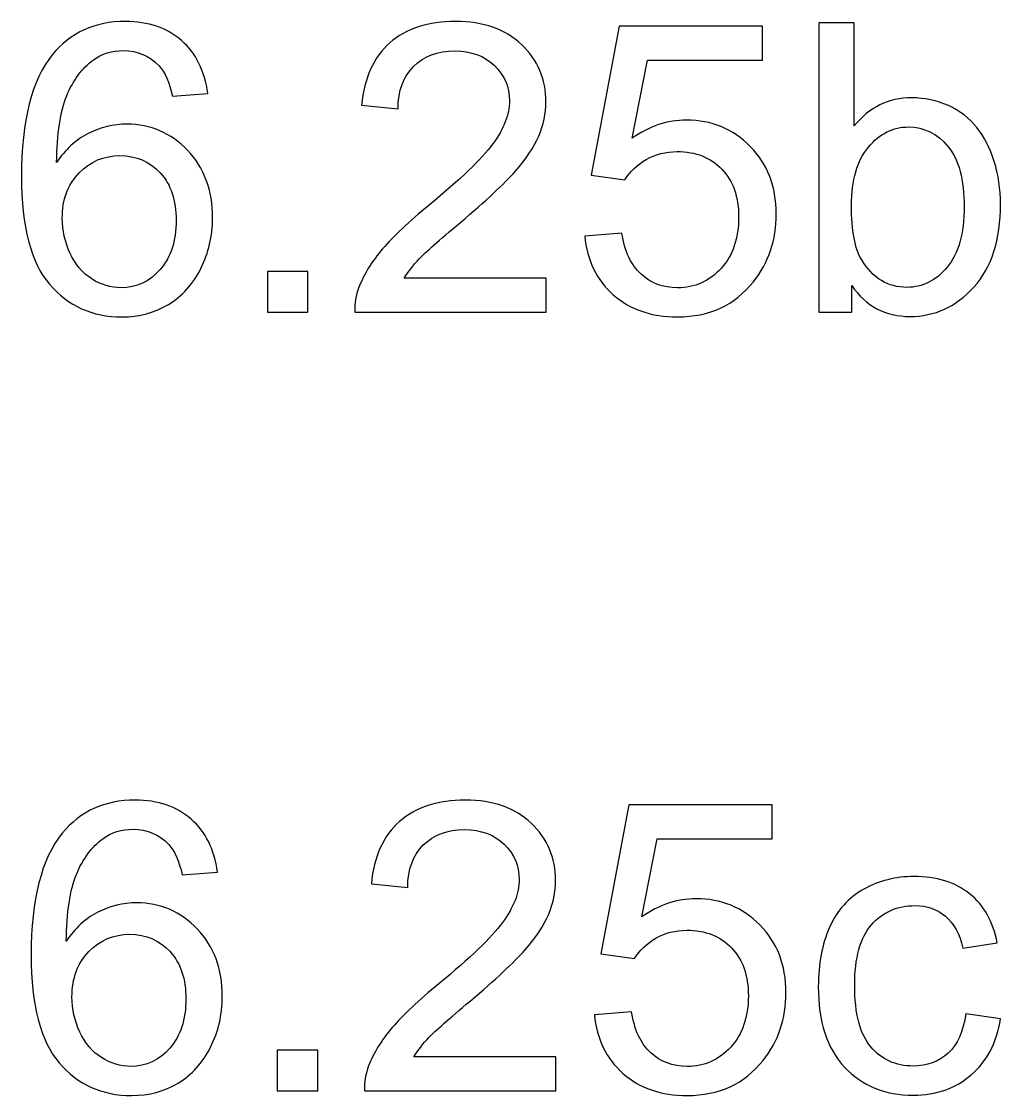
# Model space of a CAD drawing. Header units: millimetres. Extents: x -489 to 489, y -241 to 468.
# Drawn here: x -344.92 to -314.14, y -187.69 to -153.93 of the extents above; entities that cross this region are included whole.
import ezdxf

# ---------------------------------------------------------------- set-up
doc = ezdxf.new("R2010")
doc.units = ezdxf.units.MM
doc.header["$MEASUREMENT"] = 0
doc.layers.add('Layer 1', color=7, linetype='Continuous')

msp = doc.modelspace()

# ---------------------------------------------------------------- linework, layer by layer
at = {"layer": 'Layer 1', "color": 250}
for points, knots in [([(-339.0631, -156.1949), (-339.0631, -156.1949), (-340.168, -156.2838), (-340.168, -156.2838), (-340.168, -156.2838), (-340.2675, -155.8456), (-340.4093, -155.526), (-340.5934, -155.3271), (-340.5934, -155.3271), (-340.8961, -155.0074), (-341.2708, -154.8487), (-341.7153, -154.8487), (-341.7153, -154.8487), (-342.073, -154.8487), (-342.3905, -154.9482), (-342.6635, -155.1471), (-342.6635, -155.1471), (-343.0149, -155.4033), (-343.2901, -155.7758), (-343.4954, -156.2669), (-343.4954, -156.2669), (-343.6986, -156.76), (-343.8044, -157.4607), (-343.8129, -158.3687), (-343.8129, -158.3687), (-343.5441, -157.9602), (-343.2139, -157.6554), (-342.8244, -157.4585), (-342.8244, -157.4585), (-342.4349, -157.2596), (-342.0285, -157.1601), (-341.601, -157.1601), (-341.601, -157.1601), (-340.8559, -157.1601), (-340.2209, -157.4353), (-339.696, -157.9835), (-339.696, -157.9835), (-339.1732, -158.5317), (-338.9107, -159.2387), (-338.9107, -160.1086), (-338.9107, -160.1086), (-338.9107, -160.6801), (-339.0335, -161.2093), (-339.279, -161.7003), (-339.279, -161.7003), (-339.5266, -162.1914), (-339.8632, -162.5661), (-340.295, -162.8264), (-340.295, -162.8264), (-340.7247, -163.0868), (-341.2136, -163.218), (-341.7597, -163.218), (-341.7597, -163.218), (-342.6889, -163.218), (-343.4488, -162.8751), (-344.0373, -162.1914), (-344.0373, -162.1914), (-344.6236, -161.5077), (-344.9178, -160.3795), (-344.9178, -158.809), (-344.9178, -158.809), (-344.9178, -157.0521), (-344.5918, -155.7737), (-343.942, -154.9757), (-343.942, -154.9757), (-343.3747, -154.2814), (-342.6106, -153.9343), (-341.6475, -153.9343), (-341.6475, -153.9343), (-340.9321, -153.9343), (-340.3437, -154.1354), (-339.8865, -154.5354), (-339.8865, -154.5354), (-339.4293, -154.9355), (-339.1541, -155.4879), (-339.0631, -156.1949)], [0, 0, 0, 0, 0.05, 0.05, 0.05, 0.05, 0.1, 0.1, 0.1, 0.1, 0.15, 0.15, 0.15, 0.15, 0.2, 0.2, 0.2, 0.2, 0.25, 0.25, 0.25, 0.25, 0.3, 0.3, 0.3, 0.3, 0.35, 0.35, 0.35, 0.35, 0.4, 0.4, 0.4, 0.4, 0.45, 0.45, 0.45, 0.45, 0.5, 0.5, 0.5, 0.5, 0.55, 0.55, 0.55, 0.55, 0.6, 0.6, 0.6, 0.6, 0.65, 0.65, 0.65, 0.65, 0.7, 0.7, 0.7, 0.7, 0.75, 0.75, 0.75, 0.75, 0.8, 0.8, 0.8, 0.8, 0.85, 0.85, 0.85, 0.85, 0.9, 0.9, 0.9, 0.9, 1, 1, 1, 1]), ([(-328.4205, -161.9988), (-328.4205, -161.9988), (-328.4205, -163.0656), (-328.4205, -163.0656), (-328.4205, -163.0656), (-328.4205, -163.0656), (-334.4403, -163.0656), (-334.4403, -163.0656), (-334.4403, -163.0656), (-334.4488, -162.7968), (-334.4043, -162.5385), (-334.3091, -162.2888), (-334.3091, -162.2888), (-334.1545, -161.8803), (-333.9069, -161.476), (-333.5661, -161.0802), (-333.5661, -161.0802), (-333.2253, -160.6843), (-332.7385, -160.2271), (-332.1056, -159.7086), (-332.1056, -159.7086), (-331.1214, -158.8979), (-330.4525, -158.2565), (-330.1032, -157.7824), (-330.1032, -157.7824), (-329.7519, -157.3083), (-329.5762, -156.8595), (-329.5762, -156.4362), (-329.5762, -156.4362), (-329.5762, -155.9938), (-329.7349, -155.6213), (-330.0524, -155.3165), (-330.0524, -155.3165), (-330.3699, -155.0138), (-330.7848, -154.8614), (-331.2949, -154.8614), (-331.2949, -154.8614), (-331.8347, -154.8614), (-332.2665, -155.0223), (-332.5903, -155.344), (-332.5903, -155.344), (-332.9142, -155.6636), (-333.0772, -156.1081), (-333.0814, -156.6775), (-333.0814, -156.6775), (-333.0814, -156.6775), (-334.2244, -156.5632), (-334.2244, -156.5632), (-334.2244, -156.5632), (-334.1461, -155.7081), (-333.8497, -155.0561), (-333.3375, -154.6074), (-333.3375, -154.6074), (-332.8232, -154.1587), (-332.1352, -153.9343), (-331.2695, -153.9343), (-331.2695, -153.9343), (-330.3975, -153.9343), (-329.7053, -154.1756), (-329.1973, -154.6603), (-329.1973, -154.6603), (-328.6872, -155.145), (-328.4332, -155.7462), (-328.4332, -156.4616), (-328.4332, -156.4616), (-328.4332, -156.8257), (-328.5073, -157.1834), (-328.6576, -157.5347), (-328.6576, -157.5347), (-328.8057, -157.8882), (-329.0534, -158.2586), (-329.3984, -158.6481), (-329.3984, -158.6481), (-329.7455, -159.0355), (-330.3191, -159.571), (-331.1192, -160.2483), (-331.1192, -160.2483), (-331.7902, -160.8113), (-332.222, -161.1923), (-332.4125, -161.3934), (-332.4125, -161.3934), (-332.603, -161.5945), (-332.7597, -161.7956), (-332.8845, -161.9988), (-332.8845, -161.9988), (-332.8845, -161.9988), (-328.4205, -161.9988), (-328.4205, -161.9988)], [0, 0, 0, 0, 0.0434783, 0.0434783, 0.0434783, 0.0434783, 0.0869565, 0.0869565, 0.0869565, 0.0869565, 0.1304348, 0.1304348, 0.1304348, 0.1304348, 0.173913, 0.173913, 0.173913, 0.173913, 0.2173913, 0.2173913, 0.2173913, 0.2173913, 0.2608696, 0.2608696, 0.2608696, 0.2608696, 0.3043478, 0.3043478, 0.3043478, 0.3043478, 0.3478261, 0.3478261, 0.3478261, 0.3478261, 0.3913043, 0.3913043, 0.3913043, 0.3913043, 0.4347826, 0.4347826, 0.4347826, 0.4347826, 0.4782609, 0.4782609, 0.4782609, 0.4782609, 0.5217391, 0.5217391, 0.5217391, 0.5217391, 0.5652174, 0.5652174, 0.5652174, 0.5652174, 0.6086957, 0.6086957, 0.6086957, 0.6086957, 0.6521739, 0.6521739, 0.6521739, 0.6521739, 0.6956522, 0.6956522, 0.6956522, 0.6956522, 0.7391304, 0.7391304, 0.7391304, 0.7391304, 0.7826087, 0.7826087, 0.7826087, 0.7826087, 0.826087, 0.826087, 0.826087, 0.826087, 0.8695652, 0.8695652, 0.8695652, 0.8695652, 0.9130435, 0.9130435, 0.9130435, 0.9130435, 1, 1, 1, 1]), ([(-327.2119, -160.678), (-327.2119, -160.678), (-326.0435, -160.5891), (-326.0435, -160.5891), (-326.0435, -160.5891), (-325.9567, -161.1585), (-325.7556, -161.586), (-325.4424, -161.8739), (-325.4424, -161.8739), (-325.1291, -162.1597), (-324.746, -162.3036), (-324.2951, -162.3036), (-324.2951, -162.3036), (-323.7511, -162.3036), (-323.2961, -162.1004), (-322.9256, -161.6961), (-322.9256, -161.6961), (-322.5573, -161.2897), (-322.3732, -160.7521), (-322.3732, -160.0832), (-322.3732, -160.0832), (-322.3732, -159.4461), (-322.5489, -158.9444), (-322.9024, -158.5761), (-322.9024, -158.5761), (-323.2558, -158.2078), (-323.7236, -158.0237), (-324.3057, -158.0237), (-324.3057, -158.0237), (-324.6677, -158.0237), (-324.9915, -158.1062), (-325.2794, -158.2713), (-325.2794, -158.2713), (-325.5651, -158.4364), (-325.7895, -158.6502), (-325.9546, -158.9127), (-325.9546, -158.9127), (-325.9546, -158.9127), (-327.0087, -158.7603), (-327.0087, -158.7603), (-327.0087, -158.7603), (-327.0087, -158.7603), (-326.1324, -154.0867), (-326.1324, -154.0867), (-326.1324, -154.0867), (-326.1324, -154.0867), (-321.6239, -154.0867), (-321.6239, -154.0867), (-321.6239, -154.0867), (-321.6239, -154.0867), (-321.6239, -155.1535), (-321.6239, -155.1535), (-321.6239, -155.1535), (-321.6239, -155.1535), (-325.2413, -155.1535), (-325.2413, -155.1535), (-325.2413, -155.1535), (-325.2413, -155.1535), (-325.726, -157.6067), (-325.726, -157.6067), (-325.726, -157.6067), (-325.182, -157.2236), (-324.6105, -157.0331), (-324.0136, -157.0331), (-324.0136, -157.0331), (-323.222, -157.0331), (-322.5531, -157.3083), (-322.0091, -157.8586), (-322.0091, -157.8586), (-321.4651, -158.4089), (-321.1921, -159.1159), (-321.1921, -159.9795), (-321.1921, -159.9795), (-321.1921, -160.8029), (-321.4313, -161.5141), (-321.9096, -162.1131), (-321.9096, -162.1131), (-322.4917, -162.8497), (-323.2876, -163.218), (-324.2951, -163.218), (-324.2951, -163.218), (-325.1206, -163.218), (-325.7937, -162.9852), (-326.3165, -162.5216), (-326.3165, -162.5216), (-326.8394, -162.0581), (-327.1378, -161.4442), (-327.2119, -160.678)], [0, 0, 0, 0, 0.0434783, 0.0434783, 0.0434783, 0.0434783, 0.0869565, 0.0869565, 0.0869565, 0.0869565, 0.1304348, 0.1304348, 0.1304348, 0.1304348, 0.173913, 0.173913, 0.173913, 0.173913, 0.2173913, 0.2173913, 0.2173913, 0.2173913, 0.2608696, 0.2608696, 0.2608696, 0.2608696, 0.3043478, 0.3043478, 0.3043478, 0.3043478, 0.3478261, 0.3478261, 0.3478261, 0.3478261, 0.3913043, 0.3913043, 0.3913043, 0.3913043, 0.4347826, 0.4347826, 0.4347826, 0.4347826, 0.4782609, 0.4782609, 0.4782609, 0.4782609, 0.5217391, 0.5217391, 0.5217391, 0.5217391, 0.5652174, 0.5652174, 0.5652174, 0.5652174, 0.6086957, 0.6086957, 0.6086957, 0.6086957, 0.6521739, 0.6521739, 0.6521739, 0.6521739, 0.6956522, 0.6956522, 0.6956522, 0.6956522, 0.7391304, 0.7391304, 0.7391304, 0.7391304, 0.7826087, 0.7826087, 0.7826087, 0.7826087, 0.826087, 0.826087, 0.826087, 0.826087, 0.8695652, 0.8695652, 0.8695652, 0.8695652, 0.9130435, 0.9130435, 0.9130435, 0.9130435, 1, 1, 1, 1]), ([(-318.8151, -163.0656), (-318.8151, -163.0656), (-319.8565, -163.0656), (-319.8565, -163.0656), (-319.8565, -163.0656), (-319.8565, -163.0656), (-319.8565, -153.9724), (-319.8565, -153.9724), (-319.8565, -153.9724), (-319.8565, -153.9724), (-318.7389, -153.9724), (-318.7389, -153.9724), (-318.7389, -153.9724), (-318.7389, -153.9724), (-318.7389, -157.2172), (-318.7389, -157.2172), (-318.7389, -157.2172), (-318.2669, -156.6288), (-317.6657, -156.3346), (-316.9334, -156.3346), (-316.9334, -156.3346), (-316.5291, -156.3346), (-316.1439, -156.415), (-315.7819, -156.578), (-315.7819, -156.578), (-315.42, -156.741), (-315.1236, -156.9717), (-314.8887, -157.2659), (-314.8887, -157.2659), (-314.6558, -157.5623), (-314.4717, -157.9179), (-314.3405, -158.3348), (-314.3405, -158.3348), (-314.2071, -158.7497), (-314.1415, -159.1963), (-314.1415, -159.6705), (-314.1415, -159.6705), (-314.1415, -160.7965), (-314.4209, -161.6686), (-314.9776, -162.2824), (-314.9776, -162.2824), (-315.5364, -162.8984), (-316.2052, -163.2053), (-316.9863, -163.2053), (-316.9863, -163.2053), (-317.7631, -163.2053), (-318.3727, -162.8814), (-318.8151, -162.2359), (-318.8151, -162.2359), (-318.8151, -162.2359), (-318.8151, -163.0656), (-318.8151, -163.0656)], [0, 0, 0, 0, 0.0714286, 0.0714286, 0.0714286, 0.0714286, 0.1428571, 0.1428571, 0.1428571, 0.1428571, 0.2142857, 0.2142857, 0.2142857, 0.2142857, 0.2857143, 0.2857143, 0.2857143, 0.2857143, 0.3571429, 0.3571429, 0.3571429, 0.3571429, 0.4285714, 0.4285714, 0.4285714, 0.4285714, 0.5, 0.5, 0.5, 0.5, 0.5714286, 0.5714286, 0.5714286, 0.5714286, 0.6428571, 0.6428571, 0.6428571, 0.6428571, 0.7142857, 0.7142857, 0.7142857, 0.7142857, 0.7857143, 0.7857143, 0.7857143, 0.7857143, 0.8571429, 0.8571429, 0.8571429, 0.8571429, 1, 1, 1, 1]), ([(-318.8278, -159.7213), (-318.8278, -160.5087), (-318.7198, -161.078), (-318.5061, -161.4294), (-318.5061, -161.4294), (-318.1547, -162.003), (-317.6806, -162.2909), (-317.0815, -162.2909), (-317.0815, -162.2909), (-316.5926, -162.2909), (-316.1714, -162.0792), (-315.8179, -161.6559), (-315.8179, -161.6559), (-315.4623, -161.2326), (-315.2845, -160.6018), (-315.2845, -159.7636), (-315.2845, -159.7636), (-315.2845, -158.9042), (-315.4538, -158.2713), (-315.7946, -157.8628), (-315.7946, -157.8628), (-316.1354, -157.4543), (-316.5481, -157.249), (-317.0307, -157.249), (-317.0307, -157.249), (-317.5197, -157.249), (-317.9409, -157.4607), (-318.2944, -157.884), (-318.2944, -157.884), (-318.65, -158.3073), (-318.8278, -158.919), (-318.8278, -159.7213)], [0, 0, 0, 0, 0.1111111, 0.1111111, 0.1111111, 0.1111111, 0.2222222, 0.2222222, 0.2222222, 0.2222222, 0.3333333, 0.3333333, 0.3333333, 0.3333333, 0.4444444, 0.4444444, 0.4444444, 0.4444444, 0.5555556, 0.5555556, 0.5555556, 0.5555556, 0.6666667, 0.6666667, 0.6666667, 0.6666667, 0.7777778, 0.7777778, 0.7777778, 0.7777778, 1, 1, 1, 1]), ([(-343.6351, -160.1192), (-343.6351, -160.5044), (-343.5525, -160.8727), (-343.3896, -161.2241), (-343.3896, -161.2241), (-343.2266, -161.5755), (-342.998, -161.8422), (-342.708, -162.0263), (-342.708, -162.0263), (-342.4159, -162.2105), (-342.1069, -162.3036), (-341.7788, -162.3036), (-341.7788, -162.3036), (-341.3025, -162.3036), (-340.8961, -162.1131), (-340.5596, -161.7321), (-340.5596, -161.7321), (-340.223, -161.3511), (-340.0537, -160.8346), (-340.0537, -160.1806), (-340.0537, -160.1806), (-340.0537, -159.5519), (-340.2209, -159.0566), (-340.5532, -158.6947), (-340.5532, -158.6947), (-340.8855, -158.3327), (-341.3089, -158.1507), (-341.8232, -158.1507), (-341.8232, -158.1507), (-342.327, -158.1507), (-342.7567, -158.3327), (-343.108, -158.6947), (-343.108, -158.6947), (-343.4594, -159.0566), (-343.6351, -159.5308), (-343.6351, -160.1192)], [0, 0, 0, 0, 0.1, 0.1, 0.1, 0.1, 0.2, 0.2, 0.2, 0.2, 0.3, 0.3, 0.3, 0.3, 0.4, 0.4, 0.4, 0.4, 0.5, 0.5, 0.5, 0.5, 0.6, 0.6, 0.6, 0.6, 0.7, 0.7, 0.7, 0.7, 0.8, 0.8, 0.8, 0.8, 1, 1, 1, 1]), ([(-337.1814, -163.0656), (-337.1814, -163.0656), (-337.1814, -161.7956), (-337.1814, -161.7956), (-337.1814, -161.7956), (-337.1814, -161.7956), (-335.9114, -161.7956), (-335.9114, -161.7956), (-335.9114, -161.7956), (-335.9114, -161.7956), (-335.9114, -163.0656), (-335.9114, -163.0656), (-335.9114, -163.0656), (-335.9114, -163.0656), (-337.1814, -163.0656), (-337.1814, -163.0656)], [0, 0, 0, 0, 0.2, 0.2, 0.2, 0.2, 0.4, 0.4, 0.4, 0.4, 0.6, 0.6, 0.6, 0.6, 1, 1, 1, 1]), ([(-338.7583, -180.6671), (-338.7583, -180.6671), (-339.8632, -180.756), (-339.8632, -180.756), (-339.8632, -180.756), (-339.9627, -180.3178), (-340.1045, -179.9982), (-340.2886, -179.7993), (-340.2886, -179.7993), (-340.5913, -179.4796), (-340.966, -179.3209), (-341.4105, -179.3209), (-341.4105, -179.3209), (-341.7682, -179.3209), (-342.0857, -179.4204), (-342.3587, -179.6193), (-342.3587, -179.6193), (-342.7101, -179.8755), (-342.9853, -180.248), (-343.1906, -180.7391), (-343.1906, -180.7391), (-343.3938, -181.2322), (-343.4996, -181.9329), (-343.5081, -182.8409), (-343.5081, -182.8409), (-343.2393, -182.4324), (-342.9091, -182.1276), (-342.5196, -181.9307), (-342.5196, -181.9307), (-342.1301, -181.7318), (-341.7237, -181.6323), (-341.2962, -181.6323), (-341.2962, -181.6323), (-340.5511, -181.6323), (-339.9161, -181.9075), (-339.3912, -182.4557), (-339.3912, -182.4557), (-338.8684, -183.0039), (-338.6059, -183.7109), (-338.6059, -184.5808), (-338.6059, -184.5808), (-338.6059, -185.1523), (-338.7287, -185.6815), (-338.9742, -186.1725), (-338.9742, -186.1725), (-339.2218, -186.6636), (-339.5584, -187.0383), (-339.9902, -187.2986), (-339.9902, -187.2986), (-340.4199, -187.559), (-340.9088, -187.6902), (-341.4549, -187.6902), (-341.4549, -187.6902), (-342.3841, -187.6902), (-343.144, -187.3473), (-343.7325, -186.6636), (-343.7325, -186.6636), (-344.3188, -185.9799), (-344.613, -184.8517), (-344.613, -183.2812), (-344.613, -183.2812), (-344.613, -181.5243), (-344.287, -180.2459), (-343.6372, -179.4479), (-343.6372, -179.4479), (-343.0699, -178.7536), (-342.3058, -178.4065), (-341.3427, -178.4065), (-341.3427, -178.4065), (-340.6273, -178.4065), (-340.0389, -178.6076), (-339.5817, -179.0076), (-339.5817, -179.0076), (-339.1245, -179.4077), (-338.8493, -179.9601), (-338.7583, -180.6671)], [0, 0, 0, 0, 0.05, 0.05, 0.05, 0.05, 0.1, 0.1, 0.1, 0.1, 0.15, 0.15, 0.15, 0.15, 0.2, 0.2, 0.2, 0.2, 0.25, 0.25, 0.25, 0.25, 0.3, 0.3, 0.3, 0.3, 0.35, 0.35, 0.35, 0.35, 0.4, 0.4, 0.4, 0.4, 0.45, 0.45, 0.45, 0.45, 0.5, 0.5, 0.5, 0.5, 0.55, 0.55, 0.55, 0.55, 0.6, 0.6, 0.6, 0.6, 0.65, 0.65, 0.65, 0.65, 0.7, 0.7, 0.7, 0.7, 0.75, 0.75, 0.75, 0.75, 0.8, 0.8, 0.8, 0.8, 0.85, 0.85, 0.85, 0.85, 0.9, 0.9, 0.9, 0.9, 1, 1, 1, 1]), ([(-328.1157, -186.471), (-328.1157, -186.471), (-328.1157, -187.5378), (-328.1157, -187.5378), (-328.1157, -187.5378), (-328.1157, -187.5378), (-334.1355, -187.5378), (-334.1355, -187.5378), (-334.1355, -187.5378), (-334.144, -187.269), (-334.0995, -187.0107), (-334.0043, -186.761), (-334.0043, -186.761), (-333.8497, -186.3525), (-333.6021, -185.9482), (-333.2613, -185.5524), (-333.2613, -185.5524), (-332.9205, -185.1565), (-332.4337, -184.6993), (-331.8008, -184.1808), (-331.8008, -184.1808), (-330.8166, -183.3701), (-330.1477, -182.7287), (-329.7984, -182.2546), (-329.7984, -182.2546), (-329.4471, -181.7805), (-329.2714, -181.3317), (-329.2714, -180.9084), (-329.2714, -180.9084), (-329.2714, -180.466), (-329.4301, -180.0935), (-329.7476, -179.7887), (-329.7476, -179.7887), (-330.0651, -179.486), (-330.48, -179.3336), (-330.9901, -179.3336), (-330.9901, -179.3336), (-331.5299, -179.3336), (-331.9617, -179.4945), (-332.2855, -179.8162), (-332.2855, -179.8162), (-332.6094, -180.1358), (-332.7724, -180.5803), (-332.7766, -181.1497), (-332.7766, -181.1497), (-332.7766, -181.1497), (-333.9196, -181.0354), (-333.9196, -181.0354), (-333.9196, -181.0354), (-333.8413, -180.1803), (-333.5449, -179.5283), (-333.0327, -179.0796), (-333.0327, -179.0796), (-332.5184, -178.6309), (-331.8304, -178.4065), (-330.9647, -178.4065), (-330.9647, -178.4065), (-330.0927, -178.4065), (-329.4005, -178.6478), (-328.8925, -179.1325), (-328.8925, -179.1325), (-328.3824, -179.6172), (-328.1284, -180.2184), (-328.1284, -180.9338), (-328.1284, -180.9338), (-328.1284, -181.2979), (-328.2025, -181.6556), (-328.3528, -182.0069), (-328.3528, -182.0069), (-328.5009, -182.3604), (-328.7486, -182.7308), (-329.0936, -183.1203), (-329.0936, -183.1203), (-329.4407, -183.5077), (-330.0143, -184.0432), (-330.8144, -184.7205), (-330.8144, -184.7205), (-331.4854, -185.2835), (-331.9172, -185.6645), (-332.1077, -185.8656), (-332.1077, -185.8656), (-332.2982, -186.0667), (-332.4549, -186.2678), (-332.5797, -186.471), (-332.5797, -186.471), (-332.5797, -186.471), (-328.1157, -186.471), (-328.1157, -186.471)], [0, 0, 0, 0, 0.0434783, 0.0434783, 0.0434783, 0.0434783, 0.0869565, 0.0869565, 0.0869565, 0.0869565, 0.1304348, 0.1304348, 0.1304348, 0.1304348, 0.173913, 0.173913, 0.173913, 0.173913, 0.2173913, 0.2173913, 0.2173913, 0.2173913, 0.2608696, 0.2608696, 0.2608696, 0.2608696, 0.3043478, 0.3043478, 0.3043478, 0.3043478, 0.3478261, 0.3478261, 0.3478261, 0.3478261, 0.3913043, 0.3913043, 0.3913043, 0.3913043, 0.4347826, 0.4347826, 0.4347826, 0.4347826, 0.4782609, 0.4782609, 0.4782609, 0.4782609, 0.5217391, 0.5217391, 0.5217391, 0.5217391, 0.5652174, 0.5652174, 0.5652174, 0.5652174, 0.6086957, 0.6086957, 0.6086957, 0.6086957, 0.6521739, 0.6521739, 0.6521739, 0.6521739, 0.6956522, 0.6956522, 0.6956522, 0.6956522, 0.7391304, 0.7391304, 0.7391304, 0.7391304, 0.7826087, 0.7826087, 0.7826087, 0.7826087, 0.826087, 0.826087, 0.826087, 0.826087, 0.8695652, 0.8695652, 0.8695652, 0.8695652, 0.9130435, 0.9130435, 0.9130435, 0.9130435, 1, 1, 1, 1]), ([(-326.9071, -185.1502), (-326.9071, -185.1502), (-325.7387, -185.0613), (-325.7387, -185.0613), (-325.7387, -185.0613), (-325.6519, -185.6307), (-325.4508, -186.0582), (-325.1376, -186.3461), (-325.1376, -186.3461), (-324.8243, -186.6319), (-324.4412, -186.7758), (-323.9903, -186.7758), (-323.9903, -186.7758), (-323.4463, -186.7758), (-322.9913, -186.5726), (-322.6208, -186.1683), (-322.6208, -186.1683), (-322.2525, -185.7619), (-322.0684, -185.2243), (-322.0684, -184.5554), (-322.0684, -184.5554), (-322.0684, -183.9183), (-322.2441, -183.4166), (-322.5976, -183.0483), (-322.5976, -183.0483), (-322.951, -182.68), (-323.4188, -182.4959), (-324.0009, -182.4959), (-324.0009, -182.4959), (-324.3629, -182.4959), (-324.6867, -182.5784), (-324.9746, -182.7435), (-324.9746, -182.7435), (-325.2603, -182.9086), (-325.4847, -183.1224), (-325.6498, -183.3849), (-325.6498, -183.3849), (-325.6498, -183.3849), (-326.7039, -183.2325), (-326.7039, -183.2325), (-326.7039, -183.2325), (-326.7039, -183.2325), (-325.8276, -178.5589), (-325.8276, -178.5589), (-325.8276, -178.5589), (-325.8276, -178.5589), (-321.3191, -178.5589), (-321.3191, -178.5589), (-321.3191, -178.5589), (-321.3191, -178.5589), (-321.3191, -179.6257), (-321.3191, -179.6257), (-321.3191, -179.6257), (-321.3191, -179.6257), (-324.9365, -179.6257), (-324.9365, -179.6257), (-324.9365, -179.6257), (-324.9365, -179.6257), (-325.4212, -182.0789), (-325.4212, -182.0789), (-325.4212, -182.0789), (-324.8772, -181.6958), (-324.3057, -181.5053), (-323.7088, -181.5053), (-323.7088, -181.5053), (-322.9172, -181.5053), (-322.2483, -181.7805), (-321.7043, -182.3308), (-321.7043, -182.3308), (-321.1603, -182.8811), (-320.8873, -183.5881), (-320.8873, -184.4517), (-320.8873, -184.4517), (-320.8873, -185.2751), (-321.1265, -185.9863), (-321.6048, -186.5853), (-321.6048, -186.5853), (-322.1869, -187.3219), (-322.9828, -187.6902), (-323.9903, -187.6902), (-323.9903, -187.6902), (-324.8158, -187.6902), (-325.4889, -187.4574), (-326.0117, -186.9938), (-326.0117, -186.9938), (-326.5346, -186.5303), (-326.833, -185.9164), (-326.9071, -185.1502)], [0, 0, 0, 0, 0.0434783, 0.0434783, 0.0434783, 0.0434783, 0.0869565, 0.0869565, 0.0869565, 0.0869565, 0.1304348, 0.1304348, 0.1304348, 0.1304348, 0.173913, 0.173913, 0.173913, 0.173913, 0.2173913, 0.2173913, 0.2173913, 0.2173913, 0.2608696, 0.2608696, 0.2608696, 0.2608696, 0.3043478, 0.3043478, 0.3043478, 0.3043478, 0.3478261, 0.3478261, 0.3478261, 0.3478261, 0.3913043, 0.3913043, 0.3913043, 0.3913043, 0.4347826, 0.4347826, 0.4347826, 0.4347826, 0.4782609, 0.4782609, 0.4782609, 0.4782609, 0.5217391, 0.5217391, 0.5217391, 0.5217391, 0.5652174, 0.5652174, 0.5652174, 0.5652174, 0.6086957, 0.6086957, 0.6086957, 0.6086957, 0.6521739, 0.6521739, 0.6521739, 0.6521739, 0.6956522, 0.6956522, 0.6956522, 0.6956522, 0.7391304, 0.7391304, 0.7391304, 0.7391304, 0.7826087, 0.7826087, 0.7826087, 0.7826087, 0.826087, 0.826087, 0.826087, 0.826087, 0.8695652, 0.8695652, 0.8695652, 0.8695652, 0.9130435, 0.9130435, 0.9130435, 0.9130435, 1, 1, 1, 1]), ([(-315.2337, -185.1248), (-315.2337, -185.1248), (-314.1415, -185.2772), (-314.1415, -185.2772), (-314.1415, -185.2772), (-314.2621, -186.0286), (-314.5669, -186.6149), (-315.0601, -187.0404), (-315.0601, -187.0404), (-315.5533, -187.4658), (-316.1608, -187.6775), (-316.8783, -187.6775), (-316.8783, -187.6775), (-317.7779, -187.6775), (-318.5018, -187.3833), (-319.0479, -186.7948), (-319.0479, -186.7948), (-319.5961, -186.2064), (-319.8692, -185.364), (-319.8692, -184.2675), (-319.8692, -184.2675), (-319.8692, -183.5563), (-319.7507, -182.9362), (-319.5157, -182.4028), (-319.5157, -182.4028), (-319.2808, -181.8715), (-318.923, -181.4714), (-318.4404, -181.2068), (-318.4404, -181.2068), (-317.96, -180.9401), (-317.4371, -180.8068), (-316.8699, -180.8068), (-316.8699, -180.8068), (-316.1566, -180.8068), (-315.5702, -180.9867), (-315.1173, -181.3487), (-315.1173, -181.3487), (-314.6622, -181.7106), (-314.3701, -182.225), (-314.2431, -182.8896), (-314.2431, -182.8896), (-314.2431, -182.8896), (-315.3226, -183.0547), (-315.3226, -183.0547), (-315.3226, -183.0547), (-315.4263, -182.6123), (-315.6083, -182.28), (-315.8729, -182.0556), (-315.8729, -182.0556), (-316.1354, -181.8334), (-316.4529, -181.7212), (-316.8254, -181.7212), (-316.8254, -181.7212), (-317.3885, -181.7212), (-317.8457, -181.9223), (-318.1991, -182.3244), (-318.1991, -182.3244), (-318.5505, -182.7287), (-318.7262, -183.3637), (-318.7262, -184.2358), (-318.7262, -184.2358), (-318.7262, -185.1206), (-318.5569, -185.7619), (-318.2182, -186.162), (-318.2182, -186.162), (-317.8774, -186.562), (-317.435, -186.7631), (-316.891, -186.7631), (-316.891, -186.7631), (-316.4508, -186.7631), (-316.0846, -186.6297), (-315.7925, -186.3609), (-315.7925, -186.3609), (-315.4983, -186.0942), (-315.312, -185.6815), (-315.2337, -185.1248)], [0, 0, 0, 0, 0.05, 0.05, 0.05, 0.05, 0.1, 0.1, 0.1, 0.1, 0.15, 0.15, 0.15, 0.15, 0.2, 0.2, 0.2, 0.2, 0.25, 0.25, 0.25, 0.25, 0.3, 0.3, 0.3, 0.3, 0.35, 0.35, 0.35, 0.35, 0.4, 0.4, 0.4, 0.4, 0.45, 0.45, 0.45, 0.45, 0.5, 0.5, 0.5, 0.5, 0.55, 0.55, 0.55, 0.55, 0.6, 0.6, 0.6, 0.6, 0.65, 0.65, 0.65, 0.65, 0.7, 0.7, 0.7, 0.7, 0.75, 0.75, 0.75, 0.75, 0.8, 0.8, 0.8, 0.8, 0.85, 0.85, 0.85, 0.85, 0.9, 0.9, 0.9, 0.9, 1, 1, 1, 1]), ([(-343.3303, -184.5914), (-343.3303, -184.9766), (-343.2477, -185.3449), (-343.0848, -185.6963), (-343.0848, -185.6963), (-342.9218, -186.0477), (-342.6932, -186.3144), (-342.4032, -186.4985), (-342.4032, -186.4985), (-342.1111, -186.6827), (-341.8021, -186.7758), (-341.474, -186.7758), (-341.474, -186.7758), (-340.9977, -186.7758), (-340.5913, -186.5853), (-340.2548, -186.2043), (-340.2548, -186.2043), (-339.9182, -185.8233), (-339.7489, -185.3068), (-339.7489, -184.6528), (-339.7489, -184.6528), (-339.7489, -184.0241), (-339.9161, -183.5288), (-340.2484, -183.1669), (-340.2484, -183.1669), (-340.5807, -182.8049), (-341.0041, -182.6229), (-341.5184, -182.6229), (-341.5184, -182.6229), (-342.0222, -182.6229), (-342.4519, -182.8049), (-342.8032, -183.1669), (-342.8032, -183.1669), (-343.1546, -183.5288), (-343.3303, -184.003), (-343.3303, -184.5914)], [0, 0, 0, 0, 0.1, 0.1, 0.1, 0.1, 0.2, 0.2, 0.2, 0.2, 0.3, 0.3, 0.3, 0.3, 0.4, 0.4, 0.4, 0.4, 0.5, 0.5, 0.5, 0.5, 0.6, 0.6, 0.6, 0.6, 0.7, 0.7, 0.7, 0.7, 0.8, 0.8, 0.8, 0.8, 1, 1, 1, 1]), ([(-336.8766, -187.5378), (-336.8766, -187.5378), (-336.8766, -186.2678), (-336.8766, -186.2678), (-336.8766, -186.2678), (-336.8766, -186.2678), (-335.6066, -186.2678), (-335.6066, -186.2678), (-335.6066, -186.2678), (-335.6066, -186.2678), (-335.6066, -187.5378), (-335.6066, -187.5378), (-335.6066, -187.5378), (-335.6066, -187.5378), (-336.8766, -187.5378), (-336.8766, -187.5378)], [0, 0, 0, 0, 0.2, 0.2, 0.2, 0.2, 0.4, 0.4, 0.4, 0.4, 0.6, 0.6, 0.6, 0.6, 1, 1, 1, 1])]:
    msp.add_open_spline(points, degree=3, knots=knots, dxfattribs=at)
at = {"layer": 'Layer 1', "color": 250, "lineweight": 9}
for points, knots in [([(-339.0631, -156.1949), (-339.0631, -156.1949), (-340.168, -156.2838), (-340.168, -156.2838), (-340.168, -156.2838), (-340.2675, -155.8456), (-340.4093, -155.526), (-340.5934, -155.3271), (-340.5934, -155.3271), (-340.8961, -155.0074), (-341.2708, -154.8487), (-341.7153, -154.8487), (-341.7153, -154.8487), (-342.073, -154.8487), (-342.3905, -154.9482), (-342.6635, -155.1471), (-342.6635, -155.1471), (-343.0149, -155.4033), (-343.2901, -155.7758), (-343.4954, -156.2669), (-343.4954, -156.2669), (-343.6986, -156.76), (-343.8044, -157.4607), (-343.8129, -158.3687), (-343.8129, -158.3687), (-343.5441, -157.9602), (-343.2139, -157.6554), (-342.8244, -157.4585), (-342.8244, -157.4585), (-342.4349, -157.2596), (-342.0285, -157.1601), (-341.601, -157.1601), (-341.601, -157.1601), (-340.8559, -157.1601), (-340.2209, -157.4353), (-339.696, -157.9835), (-339.696, -157.9835), (-339.1732, -158.5317), (-338.9107, -159.2387), (-338.9107, -160.1086), (-338.9107, -160.1086), (-338.9107, -160.6801), (-339.0335, -161.2093), (-339.279, -161.7003), (-339.279, -161.7003), (-339.5266, -162.1914), (-339.8632, -162.5661), (-340.295, -162.8264), (-340.295, -162.8264), (-340.7247, -163.0868), (-341.2136, -163.218), (-341.7597, -163.218), (-341.7597, -163.218), (-342.6889, -163.218), (-343.4488, -162.8751), (-344.0373, -162.1914), (-344.0373, -162.1914), (-344.6236, -161.5077), (-344.9178, -160.3795), (-344.9178, -158.809), (-344.9178, -158.809), (-344.9178, -157.0521), (-344.5918, -155.7737), (-343.942, -154.9757), (-343.942, -154.9757), (-343.3747, -154.2814), (-342.6106, -153.9343), (-341.6475, -153.9343), (-341.6475, -153.9343), (-340.9321, -153.9343), (-340.3437, -154.1354), (-339.8865, -154.5354), (-339.8865, -154.5354), (-339.4293, -154.9355), (-339.1541, -155.4879), (-339.0631, -156.1949)], [0, 0, 0, 0, 0.05, 0.05, 0.05, 0.05, 0.1, 0.1, 0.1, 0.1, 0.15, 0.15, 0.15, 0.15, 0.2, 0.2, 0.2, 0.2, 0.25, 0.25, 0.25, 0.25, 0.3, 0.3, 0.3, 0.3, 0.35, 0.35, 0.35, 0.35, 0.4, 0.4, 0.4, 0.4, 0.45, 0.45, 0.45, 0.45, 0.5, 0.5, 0.5, 0.5, 0.55, 0.55, 0.55, 0.55, 0.6, 0.6, 0.6, 0.6, 0.65, 0.65, 0.65, 0.65, 0.7, 0.7, 0.7, 0.7, 0.75, 0.75, 0.75, 0.75, 0.8, 0.8, 0.8, 0.8, 0.85, 0.85, 0.85, 0.85, 0.9, 0.9, 0.9, 0.9, 1, 1, 1, 1]), ([(-328.4205, -161.9988), (-328.4205, -161.9988), (-328.4205, -163.0656), (-328.4205, -163.0656), (-328.4205, -163.0656), (-328.4205, -163.0656), (-334.4403, -163.0656), (-334.4403, -163.0656), (-334.4403, -163.0656), (-334.4488, -162.7968), (-334.4043, -162.5385), (-334.3091, -162.2888), (-334.3091, -162.2888), (-334.1545, -161.8803), (-333.9069, -161.476), (-333.5661, -161.0802), (-333.5661, -161.0802), (-333.2253, -160.6843), (-332.7385, -160.2271), (-332.1056, -159.7086), (-332.1056, -159.7086), (-331.1214, -158.8979), (-330.4525, -158.2565), (-330.1032, -157.7824), (-330.1032, -157.7824), (-329.7519, -157.3083), (-329.5762, -156.8595), (-329.5762, -156.4362), (-329.5762, -156.4362), (-329.5762, -155.9938), (-329.7349, -155.6213), (-330.0524, -155.3165), (-330.0524, -155.3165), (-330.3699, -155.0138), (-330.7848, -154.8614), (-331.2949, -154.8614), (-331.2949, -154.8614), (-331.8347, -154.8614), (-332.2665, -155.0223), (-332.5903, -155.344), (-332.5903, -155.344), (-332.9142, -155.6636), (-333.0772, -156.1081), (-333.0814, -156.6775), (-333.0814, -156.6775), (-333.0814, -156.6775), (-334.2244, -156.5632), (-334.2244, -156.5632), (-334.2244, -156.5632), (-334.1461, -155.7081), (-333.8497, -155.0561), (-333.3375, -154.6074), (-333.3375, -154.6074), (-332.8232, -154.1587), (-332.1352, -153.9343), (-331.2695, -153.9343), (-331.2695, -153.9343), (-330.3975, -153.9343), (-329.7053, -154.1756), (-329.1973, -154.6603), (-329.1973, -154.6603), (-328.6872, -155.145), (-328.4332, -155.7462), (-328.4332, -156.4616), (-328.4332, -156.4616), (-328.4332, -156.8257), (-328.5073, -157.1834), (-328.6576, -157.5347), (-328.6576, -157.5347), (-328.8057, -157.8882), (-329.0534, -158.2586), (-329.3984, -158.6481), (-329.3984, -158.6481), (-329.7455, -159.0355), (-330.3191, -159.571), (-331.1192, -160.2483), (-331.1192, -160.2483), (-331.7902, -160.8113), (-332.222, -161.1923), (-332.4125, -161.3934), (-332.4125, -161.3934), (-332.603, -161.5945), (-332.7597, -161.7956), (-332.8845, -161.9988), (-332.8845, -161.9988), (-332.8845, -161.9988), (-328.4205, -161.9988), (-328.4205, -161.9988)], [0, 0, 0, 0, 0.0434783, 0.0434783, 0.0434783, 0.0434783, 0.0869565, 0.0869565, 0.0869565, 0.0869565, 0.1304348, 0.1304348, 0.1304348, 0.1304348, 0.173913, 0.173913, 0.173913, 0.173913, 0.2173913, 0.2173913, 0.2173913, 0.2173913, 0.2608696, 0.2608696, 0.2608696, 0.2608696, 0.3043478, 0.3043478, 0.3043478, 0.3043478, 0.3478261, 0.3478261, 0.3478261, 0.3478261, 0.3913043, 0.3913043, 0.3913043, 0.3913043, 0.4347826, 0.4347826, 0.4347826, 0.4347826, 0.4782609, 0.4782609, 0.4782609, 0.4782609, 0.5217391, 0.5217391, 0.5217391, 0.5217391, 0.5652174, 0.5652174, 0.5652174, 0.5652174, 0.6086957, 0.6086957, 0.6086957, 0.6086957, 0.6521739, 0.6521739, 0.6521739, 0.6521739, 0.6956522, 0.6956522, 0.6956522, 0.6956522, 0.7391304, 0.7391304, 0.7391304, 0.7391304, 0.7826087, 0.7826087, 0.7826087, 0.7826087, 0.826087, 0.826087, 0.826087, 0.826087, 0.8695652, 0.8695652, 0.8695652, 0.8695652, 0.9130435, 0.9130435, 0.9130435, 0.9130435, 1, 1, 1, 1]), ([(-327.2119, -160.678), (-327.2119, -160.678), (-326.0435, -160.5891), (-326.0435, -160.5891), (-326.0435, -160.5891), (-325.9567, -161.1585), (-325.7556, -161.586), (-325.4424, -161.8739), (-325.4424, -161.8739), (-325.1291, -162.1597), (-324.746, -162.3036), (-324.2951, -162.3036), (-324.2951, -162.3036), (-323.7511, -162.3036), (-323.2961, -162.1004), (-322.9256, -161.6961), (-322.9256, -161.6961), (-322.5573, -161.2897), (-322.3732, -160.7521), (-322.3732, -160.0832), (-322.3732, -160.0832), (-322.3732, -159.4461), (-322.5489, -158.9444), (-322.9024, -158.5761), (-322.9024, -158.5761), (-323.2558, -158.2078), (-323.7236, -158.0237), (-324.3057, -158.0237), (-324.3057, -158.0237), (-324.6677, -158.0237), (-324.9915, -158.1062), (-325.2794, -158.2713), (-325.2794, -158.2713), (-325.5651, -158.4364), (-325.7895, -158.6502), (-325.9546, -158.9127), (-325.9546, -158.9127), (-325.9546, -158.9127), (-327.0087, -158.7603), (-327.0087, -158.7603), (-327.0087, -158.7603), (-327.0087, -158.7603), (-326.1324, -154.0867), (-326.1324, -154.0867), (-326.1324, -154.0867), (-326.1324, -154.0867), (-321.6239, -154.0867), (-321.6239, -154.0867), (-321.6239, -154.0867), (-321.6239, -154.0867), (-321.6239, -155.1535), (-321.6239, -155.1535), (-321.6239, -155.1535), (-321.6239, -155.1535), (-325.2413, -155.1535), (-325.2413, -155.1535), (-325.2413, -155.1535), (-325.2413, -155.1535), (-325.726, -157.6067), (-325.726, -157.6067), (-325.726, -157.6067), (-325.182, -157.2236), (-324.6105, -157.0331), (-324.0136, -157.0331), (-324.0136, -157.0331), (-323.222, -157.0331), (-322.5531, -157.3083), (-322.0091, -157.8586), (-322.0091, -157.8586), (-321.4651, -158.4089), (-321.1921, -159.1159), (-321.1921, -159.9795), (-321.1921, -159.9795), (-321.1921, -160.8029), (-321.4313, -161.5141), (-321.9096, -162.1131), (-321.9096, -162.1131), (-322.4917, -162.8497), (-323.2876, -163.218), (-324.2951, -163.218), (-324.2951, -163.218), (-325.1206, -163.218), (-325.7937, -162.9852), (-326.3165, -162.5216), (-326.3165, -162.5216), (-326.8394, -162.0581), (-327.1378, -161.4442), (-327.2119, -160.678)], [0, 0, 0, 0, 0.0434783, 0.0434783, 0.0434783, 0.0434783, 0.0869565, 0.0869565, 0.0869565, 0.0869565, 0.1304348, 0.1304348, 0.1304348, 0.1304348, 0.173913, 0.173913, 0.173913, 0.173913, 0.2173913, 0.2173913, 0.2173913, 0.2173913, 0.2608696, 0.2608696, 0.2608696, 0.2608696, 0.3043478, 0.3043478, 0.3043478, 0.3043478, 0.3478261, 0.3478261, 0.3478261, 0.3478261, 0.3913043, 0.3913043, 0.3913043, 0.3913043, 0.4347826, 0.4347826, 0.4347826, 0.4347826, 0.4782609, 0.4782609, 0.4782609, 0.4782609, 0.5217391, 0.5217391, 0.5217391, 0.5217391, 0.5652174, 0.5652174, 0.5652174, 0.5652174, 0.6086957, 0.6086957, 0.6086957, 0.6086957, 0.6521739, 0.6521739, 0.6521739, 0.6521739, 0.6956522, 0.6956522, 0.6956522, 0.6956522, 0.7391304, 0.7391304, 0.7391304, 0.7391304, 0.7826087, 0.7826087, 0.7826087, 0.7826087, 0.826087, 0.826087, 0.826087, 0.826087, 0.8695652, 0.8695652, 0.8695652, 0.8695652, 0.9130435, 0.9130435, 0.9130435, 0.9130435, 1, 1, 1, 1]), ([(-318.8151, -163.0656), (-318.8151, -163.0656), (-319.8565, -163.0656), (-319.8565, -163.0656), (-319.8565, -163.0656), (-319.8565, -163.0656), (-319.8565, -153.9724), (-319.8565, -153.9724), (-319.8565, -153.9724), (-319.8565, -153.9724), (-318.7389, -153.9724), (-318.7389, -153.9724), (-318.7389, -153.9724), (-318.7389, -153.9724), (-318.7389, -157.2172), (-318.7389, -157.2172), (-318.7389, -157.2172), (-318.2669, -156.6288), (-317.6657, -156.3346), (-316.9334, -156.3346), (-316.9334, -156.3346), (-316.5291, -156.3346), (-316.1439, -156.415), (-315.7819, -156.578), (-315.7819, -156.578), (-315.42, -156.741), (-315.1236, -156.9717), (-314.8887, -157.2659), (-314.8887, -157.2659), (-314.6558, -157.5623), (-314.4717, -157.9179), (-314.3405, -158.3348), (-314.3405, -158.3348), (-314.2071, -158.7497), (-314.1415, -159.1963), (-314.1415, -159.6705), (-314.1415, -159.6705), (-314.1415, -160.7965), (-314.4209, -161.6686), (-314.9776, -162.2824), (-314.9776, -162.2824), (-315.5364, -162.8984), (-316.2052, -163.2053), (-316.9863, -163.2053), (-316.9863, -163.2053), (-317.7631, -163.2053), (-318.3727, -162.8814), (-318.8151, -162.2359), (-318.8151, -162.2359), (-318.8151, -162.2359), (-318.8151, -163.0656), (-318.8151, -163.0656)], [0, 0, 0, 0, 0.0714286, 0.0714286, 0.0714286, 0.0714286, 0.1428571, 0.1428571, 0.1428571, 0.1428571, 0.2142857, 0.2142857, 0.2142857, 0.2142857, 0.2857143, 0.2857143, 0.2857143, 0.2857143, 0.3571429, 0.3571429, 0.3571429, 0.3571429, 0.4285714, 0.4285714, 0.4285714, 0.4285714, 0.5, 0.5, 0.5, 0.5, 0.5714286, 0.5714286, 0.5714286, 0.5714286, 0.6428571, 0.6428571, 0.6428571, 0.6428571, 0.7142857, 0.7142857, 0.7142857, 0.7142857, 0.7857143, 0.7857143, 0.7857143, 0.7857143, 0.8571429, 0.8571429, 0.8571429, 0.8571429, 1, 1, 1, 1]), ([(-318.8278, -159.7213), (-318.8278, -160.5087), (-318.7198, -161.078), (-318.5061, -161.4294), (-318.5061, -161.4294), (-318.1547, -162.003), (-317.6806, -162.2909), (-317.0815, -162.2909), (-317.0815, -162.2909), (-316.5926, -162.2909), (-316.1714, -162.0792), (-315.8179, -161.6559), (-315.8179, -161.6559), (-315.4623, -161.2326), (-315.2845, -160.6018), (-315.2845, -159.7636), (-315.2845, -159.7636), (-315.2845, -158.9042), (-315.4538, -158.2713), (-315.7946, -157.8628), (-315.7946, -157.8628), (-316.1354, -157.4543), (-316.5481, -157.249), (-317.0307, -157.249), (-317.0307, -157.249), (-317.5197, -157.249), (-317.9409, -157.4607), (-318.2944, -157.884), (-318.2944, -157.884), (-318.65, -158.3073), (-318.8278, -158.919), (-318.8278, -159.7213)], [0, 0, 0, 0, 0.1111111, 0.1111111, 0.1111111, 0.1111111, 0.2222222, 0.2222222, 0.2222222, 0.2222222, 0.3333333, 0.3333333, 0.3333333, 0.3333333, 0.4444444, 0.4444444, 0.4444444, 0.4444444, 0.5555556, 0.5555556, 0.5555556, 0.5555556, 0.6666667, 0.6666667, 0.6666667, 0.6666667, 0.7777778, 0.7777778, 0.7777778, 0.7777778, 1, 1, 1, 1]), ([(-343.6351, -160.1192), (-343.6351, -160.5044), (-343.5525, -160.8727), (-343.3896, -161.2241), (-343.3896, -161.2241), (-343.2266, -161.5755), (-342.998, -161.8422), (-342.708, -162.0263), (-342.708, -162.0263), (-342.4159, -162.2105), (-342.1069, -162.3036), (-341.7788, -162.3036), (-341.7788, -162.3036), (-341.3025, -162.3036), (-340.8961, -162.1131), (-340.5596, -161.7321), (-340.5596, -161.7321), (-340.223, -161.3511), (-340.0537, -160.8346), (-340.0537, -160.1806), (-340.0537, -160.1806), (-340.0537, -159.5519), (-340.2209, -159.0566), (-340.5532, -158.6947), (-340.5532, -158.6947), (-340.8855, -158.3327), (-341.3089, -158.1507), (-341.8232, -158.1507), (-341.8232, -158.1507), (-342.327, -158.1507), (-342.7567, -158.3327), (-343.108, -158.6947), (-343.108, -158.6947), (-343.4594, -159.0566), (-343.6351, -159.5308), (-343.6351, -160.1192)], [0, 0, 0, 0, 0.1, 0.1, 0.1, 0.1, 0.2, 0.2, 0.2, 0.2, 0.3, 0.3, 0.3, 0.3, 0.4, 0.4, 0.4, 0.4, 0.5, 0.5, 0.5, 0.5, 0.6, 0.6, 0.6, 0.6, 0.7, 0.7, 0.7, 0.7, 0.8, 0.8, 0.8, 0.8, 1, 1, 1, 1]), ([(-337.1814, -163.0656), (-337.1814, -163.0656), (-337.1814, -161.7956), (-337.1814, -161.7956), (-337.1814, -161.7956), (-337.1814, -161.7956), (-335.9114, -161.7956), (-335.9114, -161.7956), (-335.9114, -161.7956), (-335.9114, -161.7956), (-335.9114, -163.0656), (-335.9114, -163.0656), (-335.9114, -163.0656), (-335.9114, -163.0656), (-337.1814, -163.0656), (-337.1814, -163.0656)], [0, 0, 0, 0, 0.2, 0.2, 0.2, 0.2, 0.4, 0.4, 0.4, 0.4, 0.6, 0.6, 0.6, 0.6, 1, 1, 1, 1]), ([(-338.7583, -180.6671), (-338.7583, -180.6671), (-339.8632, -180.756), (-339.8632, -180.756), (-339.8632, -180.756), (-339.9627, -180.3178), (-340.1045, -179.9982), (-340.2886, -179.7993), (-340.2886, -179.7993), (-340.5913, -179.4796), (-340.966, -179.3209), (-341.4105, -179.3209), (-341.4105, -179.3209), (-341.7682, -179.3209), (-342.0857, -179.4204), (-342.3587, -179.6193), (-342.3587, -179.6193), (-342.7101, -179.8755), (-342.9853, -180.248), (-343.1906, -180.7391), (-343.1906, -180.7391), (-343.3938, -181.2322), (-343.4996, -181.9329), (-343.5081, -182.8409), (-343.5081, -182.8409), (-343.2393, -182.4324), (-342.9091, -182.1276), (-342.5196, -181.9307), (-342.5196, -181.9307), (-342.1301, -181.7318), (-341.7237, -181.6323), (-341.2962, -181.6323), (-341.2962, -181.6323), (-340.5511, -181.6323), (-339.9161, -181.9075), (-339.3912, -182.4557), (-339.3912, -182.4557), (-338.8684, -183.0039), (-338.6059, -183.7109), (-338.6059, -184.5808), (-338.6059, -184.5808), (-338.6059, -185.1523), (-338.7287, -185.6815), (-338.9742, -186.1725), (-338.9742, -186.1725), (-339.2218, -186.6636), (-339.5584, -187.0383), (-339.9902, -187.2986), (-339.9902, -187.2986), (-340.4199, -187.559), (-340.9088, -187.6902), (-341.4549, -187.6902), (-341.4549, -187.6902), (-342.3841, -187.6902), (-343.144, -187.3473), (-343.7325, -186.6636), (-343.7325, -186.6636), (-344.3188, -185.9799), (-344.613, -184.8517), (-344.613, -183.2812), (-344.613, -183.2812), (-344.613, -181.5243), (-344.287, -180.2459), (-343.6372, -179.4479), (-343.6372, -179.4479), (-343.0699, -178.7536), (-342.3058, -178.4065), (-341.3427, -178.4065), (-341.3427, -178.4065), (-340.6273, -178.4065), (-340.0389, -178.6076), (-339.5817, -179.0076), (-339.5817, -179.0076), (-339.1245, -179.4077), (-338.8493, -179.9601), (-338.7583, -180.6671)], [0, 0, 0, 0, 0.05, 0.05, 0.05, 0.05, 0.1, 0.1, 0.1, 0.1, 0.15, 0.15, 0.15, 0.15, 0.2, 0.2, 0.2, 0.2, 0.25, 0.25, 0.25, 0.25, 0.3, 0.3, 0.3, 0.3, 0.35, 0.35, 0.35, 0.35, 0.4, 0.4, 0.4, 0.4, 0.45, 0.45, 0.45, 0.45, 0.5, 0.5, 0.5, 0.5, 0.55, 0.55, 0.55, 0.55, 0.6, 0.6, 0.6, 0.6, 0.65, 0.65, 0.65, 0.65, 0.7, 0.7, 0.7, 0.7, 0.75, 0.75, 0.75, 0.75, 0.8, 0.8, 0.8, 0.8, 0.85, 0.85, 0.85, 0.85, 0.9, 0.9, 0.9, 0.9, 1, 1, 1, 1]), ([(-328.1157, -186.471), (-328.1157, -186.471), (-328.1157, -187.5378), (-328.1157, -187.5378), (-328.1157, -187.5378), (-328.1157, -187.5378), (-334.1355, -187.5378), (-334.1355, -187.5378), (-334.1355, -187.5378), (-334.144, -187.269), (-334.0995, -187.0107), (-334.0043, -186.761), (-334.0043, -186.761), (-333.8497, -186.3525), (-333.6021, -185.9482), (-333.2613, -185.5524), (-333.2613, -185.5524), (-332.9205, -185.1565), (-332.4337, -184.6993), (-331.8008, -184.1808), (-331.8008, -184.1808), (-330.8166, -183.3701), (-330.1477, -182.7287), (-329.7984, -182.2546), (-329.7984, -182.2546), (-329.4471, -181.7805), (-329.2714, -181.3317), (-329.2714, -180.9084), (-329.2714, -180.9084), (-329.2714, -180.466), (-329.4301, -180.0935), (-329.7476, -179.7887), (-329.7476, -179.7887), (-330.0651, -179.486), (-330.48, -179.3336), (-330.9901, -179.3336), (-330.9901, -179.3336), (-331.5299, -179.3336), (-331.9617, -179.4945), (-332.2855, -179.8162), (-332.2855, -179.8162), (-332.6094, -180.1358), (-332.7724, -180.5803), (-332.7766, -181.1497), (-332.7766, -181.1497), (-332.7766, -181.1497), (-333.9196, -181.0354), (-333.9196, -181.0354), (-333.9196, -181.0354), (-333.8413, -180.1803), (-333.5449, -179.5283), (-333.0327, -179.0796), (-333.0327, -179.0796), (-332.5184, -178.6309), (-331.8304, -178.4065), (-330.9647, -178.4065), (-330.9647, -178.4065), (-330.0927, -178.4065), (-329.4005, -178.6478), (-328.8925, -179.1325), (-328.8925, -179.1325), (-328.3824, -179.6172), (-328.1284, -180.2184), (-328.1284, -180.9338), (-328.1284, -180.9338), (-328.1284, -181.2979), (-328.2025, -181.6556), (-328.3528, -182.0069), (-328.3528, -182.0069), (-328.5009, -182.3604), (-328.7486, -182.7308), (-329.0936, -183.1203), (-329.0936, -183.1203), (-329.4407, -183.5077), (-330.0143, -184.0432), (-330.8144, -184.7205), (-330.8144, -184.7205), (-331.4854, -185.2835), (-331.9172, -185.6645), (-332.1077, -185.8656), (-332.1077, -185.8656), (-332.2982, -186.0667), (-332.4549, -186.2678), (-332.5797, -186.471), (-332.5797, -186.471), (-332.5797, -186.471), (-328.1157, -186.471), (-328.1157, -186.471)], [0, 0, 0, 0, 0.0434783, 0.0434783, 0.0434783, 0.0434783, 0.0869565, 0.0869565, 0.0869565, 0.0869565, 0.1304348, 0.1304348, 0.1304348, 0.1304348, 0.173913, 0.173913, 0.173913, 0.173913, 0.2173913, 0.2173913, 0.2173913, 0.2173913, 0.2608696, 0.2608696, 0.2608696, 0.2608696, 0.3043478, 0.3043478, 0.3043478, 0.3043478, 0.3478261, 0.3478261, 0.3478261, 0.3478261, 0.3913043, 0.3913043, 0.3913043, 0.3913043, 0.4347826, 0.4347826, 0.4347826, 0.4347826, 0.4782609, 0.4782609, 0.4782609, 0.4782609, 0.5217391, 0.5217391, 0.5217391, 0.5217391, 0.5652174, 0.5652174, 0.5652174, 0.5652174, 0.6086957, 0.6086957, 0.6086957, 0.6086957, 0.6521739, 0.6521739, 0.6521739, 0.6521739, 0.6956522, 0.6956522, 0.6956522, 0.6956522, 0.7391304, 0.7391304, 0.7391304, 0.7391304, 0.7826087, 0.7826087, 0.7826087, 0.7826087, 0.826087, 0.826087, 0.826087, 0.826087, 0.8695652, 0.8695652, 0.8695652, 0.8695652, 0.9130435, 0.9130435, 0.9130435, 0.9130435, 1, 1, 1, 1]), ([(-326.9071, -185.1502), (-326.9071, -185.1502), (-325.7387, -185.0613), (-325.7387, -185.0613), (-325.7387, -185.0613), (-325.6519, -185.6307), (-325.4508, -186.0582), (-325.1376, -186.3461), (-325.1376, -186.3461), (-324.8243, -186.6319), (-324.4412, -186.7758), (-323.9903, -186.7758), (-323.9903, -186.7758), (-323.4463, -186.7758), (-322.9913, -186.5726), (-322.6208, -186.1683), (-322.6208, -186.1683), (-322.2525, -185.7619), (-322.0684, -185.2243), (-322.0684, -184.5554), (-322.0684, -184.5554), (-322.0684, -183.9183), (-322.2441, -183.4166), (-322.5976, -183.0483), (-322.5976, -183.0483), (-322.951, -182.68), (-323.4188, -182.4959), (-324.0009, -182.4959), (-324.0009, -182.4959), (-324.3629, -182.4959), (-324.6867, -182.5784), (-324.9746, -182.7435), (-324.9746, -182.7435), (-325.2603, -182.9086), (-325.4847, -183.1224), (-325.6498, -183.3849), (-325.6498, -183.3849), (-325.6498, -183.3849), (-326.7039, -183.2325), (-326.7039, -183.2325), (-326.7039, -183.2325), (-326.7039, -183.2325), (-325.8276, -178.5589), (-325.8276, -178.5589), (-325.8276, -178.5589), (-325.8276, -178.5589), (-321.3191, -178.5589), (-321.3191, -178.5589), (-321.3191, -178.5589), (-321.3191, -178.5589), (-321.3191, -179.6257), (-321.3191, -179.6257), (-321.3191, -179.6257), (-321.3191, -179.6257), (-324.9365, -179.6257), (-324.9365, -179.6257), (-324.9365, -179.6257), (-324.9365, -179.6257), (-325.4212, -182.0789), (-325.4212, -182.0789), (-325.4212, -182.0789), (-324.8772, -181.6958), (-324.3057, -181.5053), (-323.7088, -181.5053), (-323.7088, -181.5053), (-322.9172, -181.5053), (-322.2483, -181.7805), (-321.7043, -182.3308), (-321.7043, -182.3308), (-321.1603, -182.8811), (-320.8873, -183.5881), (-320.8873, -184.4517), (-320.8873, -184.4517), (-320.8873, -185.2751), (-321.1265, -185.9863), (-321.6048, -186.5853), (-321.6048, -186.5853), (-322.1869, -187.3219), (-322.9828, -187.6902), (-323.9903, -187.6902), (-323.9903, -187.6902), (-324.8158, -187.6902), (-325.4889, -187.4574), (-326.0117, -186.9938), (-326.0117, -186.9938), (-326.5346, -186.5303), (-326.833, -185.9164), (-326.9071, -185.1502)], [0, 0, 0, 0, 0.0434783, 0.0434783, 0.0434783, 0.0434783, 0.0869565, 0.0869565, 0.0869565, 0.0869565, 0.1304348, 0.1304348, 0.1304348, 0.1304348, 0.173913, 0.173913, 0.173913, 0.173913, 0.2173913, 0.2173913, 0.2173913, 0.2173913, 0.2608696, 0.2608696, 0.2608696, 0.2608696, 0.3043478, 0.3043478, 0.3043478, 0.3043478, 0.3478261, 0.3478261, 0.3478261, 0.3478261, 0.3913043, 0.3913043, 0.3913043, 0.3913043, 0.4347826, 0.4347826, 0.4347826, 0.4347826, 0.4782609, 0.4782609, 0.4782609, 0.4782609, 0.5217391, 0.5217391, 0.5217391, 0.5217391, 0.5652174, 0.5652174, 0.5652174, 0.5652174, 0.6086957, 0.6086957, 0.6086957, 0.6086957, 0.6521739, 0.6521739, 0.6521739, 0.6521739, 0.6956522, 0.6956522, 0.6956522, 0.6956522, 0.7391304, 0.7391304, 0.7391304, 0.7391304, 0.7826087, 0.7826087, 0.7826087, 0.7826087, 0.826087, 0.826087, 0.826087, 0.826087, 0.8695652, 0.8695652, 0.8695652, 0.8695652, 0.9130435, 0.9130435, 0.9130435, 0.9130435, 1, 1, 1, 1]), ([(-315.2337, -185.1248), (-315.2337, -185.1248), (-314.1415, -185.2772), (-314.1415, -185.2772), (-314.1415, -185.2772), (-314.2621, -186.0286), (-314.5669, -186.6149), (-315.0601, -187.0404), (-315.0601, -187.0404), (-315.5533, -187.4658), (-316.1608, -187.6775), (-316.8783, -187.6775), (-316.8783, -187.6775), (-317.7779, -187.6775), (-318.5018, -187.3833), (-319.0479, -186.7948), (-319.0479, -186.7948), (-319.5961, -186.2064), (-319.8692, -185.364), (-319.8692, -184.2675), (-319.8692, -184.2675), (-319.8692, -183.5563), (-319.7507, -182.9362), (-319.5157, -182.4028), (-319.5157, -182.4028), (-319.2808, -181.8715), (-318.923, -181.4714), (-318.4404, -181.2068), (-318.4404, -181.2068), (-317.96, -180.9401), (-317.4371, -180.8068), (-316.8699, -180.8068), (-316.8699, -180.8068), (-316.1566, -180.8068), (-315.5702, -180.9867), (-315.1173, -181.3487), (-315.1173, -181.3487), (-314.6622, -181.7106), (-314.3701, -182.225), (-314.2431, -182.8896), (-314.2431, -182.8896), (-314.2431, -182.8896), (-315.3226, -183.0547), (-315.3226, -183.0547), (-315.3226, -183.0547), (-315.4263, -182.6123), (-315.6083, -182.28), (-315.8729, -182.0556), (-315.8729, -182.0556), (-316.1354, -181.8334), (-316.4529, -181.7212), (-316.8254, -181.7212), (-316.8254, -181.7212), (-317.3885, -181.7212), (-317.8457, -181.9223), (-318.1991, -182.3244), (-318.1991, -182.3244), (-318.5505, -182.7287), (-318.7262, -183.3637), (-318.7262, -184.2358), (-318.7262, -184.2358), (-318.7262, -185.1206), (-318.5569, -185.7619), (-318.2182, -186.162), (-318.2182, -186.162), (-317.8774, -186.562), (-317.435, -186.7631), (-316.891, -186.7631), (-316.891, -186.7631), (-316.4508, -186.7631), (-316.0846, -186.6297), (-315.7925, -186.3609), (-315.7925, -186.3609), (-315.4983, -186.0942), (-315.312, -185.6815), (-315.2337, -185.1248)], [0, 0, 0, 0, 0.05, 0.05, 0.05, 0.05, 0.1, 0.1, 0.1, 0.1, 0.15, 0.15, 0.15, 0.15, 0.2, 0.2, 0.2, 0.2, 0.25, 0.25, 0.25, 0.25, 0.3, 0.3, 0.3, 0.3, 0.35, 0.35, 0.35, 0.35, 0.4, 0.4, 0.4, 0.4, 0.45, 0.45, 0.45, 0.45, 0.5, 0.5, 0.5, 0.5, 0.55, 0.55, 0.55, 0.55, 0.6, 0.6, 0.6, 0.6, 0.65, 0.65, 0.65, 0.65, 0.7, 0.7, 0.7, 0.7, 0.75, 0.75, 0.75, 0.75, 0.8, 0.8, 0.8, 0.8, 0.85, 0.85, 0.85, 0.85, 0.9, 0.9, 0.9, 0.9, 1, 1, 1, 1]), ([(-343.3303, -184.5914), (-343.3303, -184.9766), (-343.2477, -185.3449), (-343.0848, -185.6963), (-343.0848, -185.6963), (-342.9218, -186.0477), (-342.6932, -186.3144), (-342.4032, -186.4985), (-342.4032, -186.4985), (-342.1111, -186.6827), (-341.8021, -186.7758), (-341.474, -186.7758), (-341.474, -186.7758), (-340.9977, -186.7758), (-340.5913, -186.5853), (-340.2548, -186.2043), (-340.2548, -186.2043), (-339.9182, -185.8233), (-339.7489, -185.3068), (-339.7489, -184.6528), (-339.7489, -184.6528), (-339.7489, -184.0241), (-339.9161, -183.5288), (-340.2484, -183.1669), (-340.2484, -183.1669), (-340.5807, -182.8049), (-341.0041, -182.6229), (-341.5184, -182.6229), (-341.5184, -182.6229), (-342.0222, -182.6229), (-342.4519, -182.8049), (-342.8032, -183.1669), (-342.8032, -183.1669), (-343.1546, -183.5288), (-343.3303, -184.003), (-343.3303, -184.5914)], [0, 0, 0, 0, 0.1, 0.1, 0.1, 0.1, 0.2, 0.2, 0.2, 0.2, 0.3, 0.3, 0.3, 0.3, 0.4, 0.4, 0.4, 0.4, 0.5, 0.5, 0.5, 0.5, 0.6, 0.6, 0.6, 0.6, 0.7, 0.7, 0.7, 0.7, 0.8, 0.8, 0.8, 0.8, 1, 1, 1, 1]), ([(-336.8766, -187.5378), (-336.8766, -187.5378), (-336.8766, -186.2678), (-336.8766, -186.2678), (-336.8766, -186.2678), (-336.8766, -186.2678), (-335.6066, -186.2678), (-335.6066, -186.2678), (-335.6066, -186.2678), (-335.6066, -186.2678), (-335.6066, -187.5378), (-335.6066, -187.5378), (-335.6066, -187.5378), (-335.6066, -187.5378), (-336.8766, -187.5378), (-336.8766, -187.5378)], [0, 0, 0, 0, 0.2, 0.2, 0.2, 0.2, 0.4, 0.4, 0.4, 0.4, 0.6, 0.6, 0.6, 0.6, 1, 1, 1, 1])]:
    msp.add_open_spline(points, degree=3, knots=knots, dxfattribs=at)

doc.saveas('drawing.dxf')
